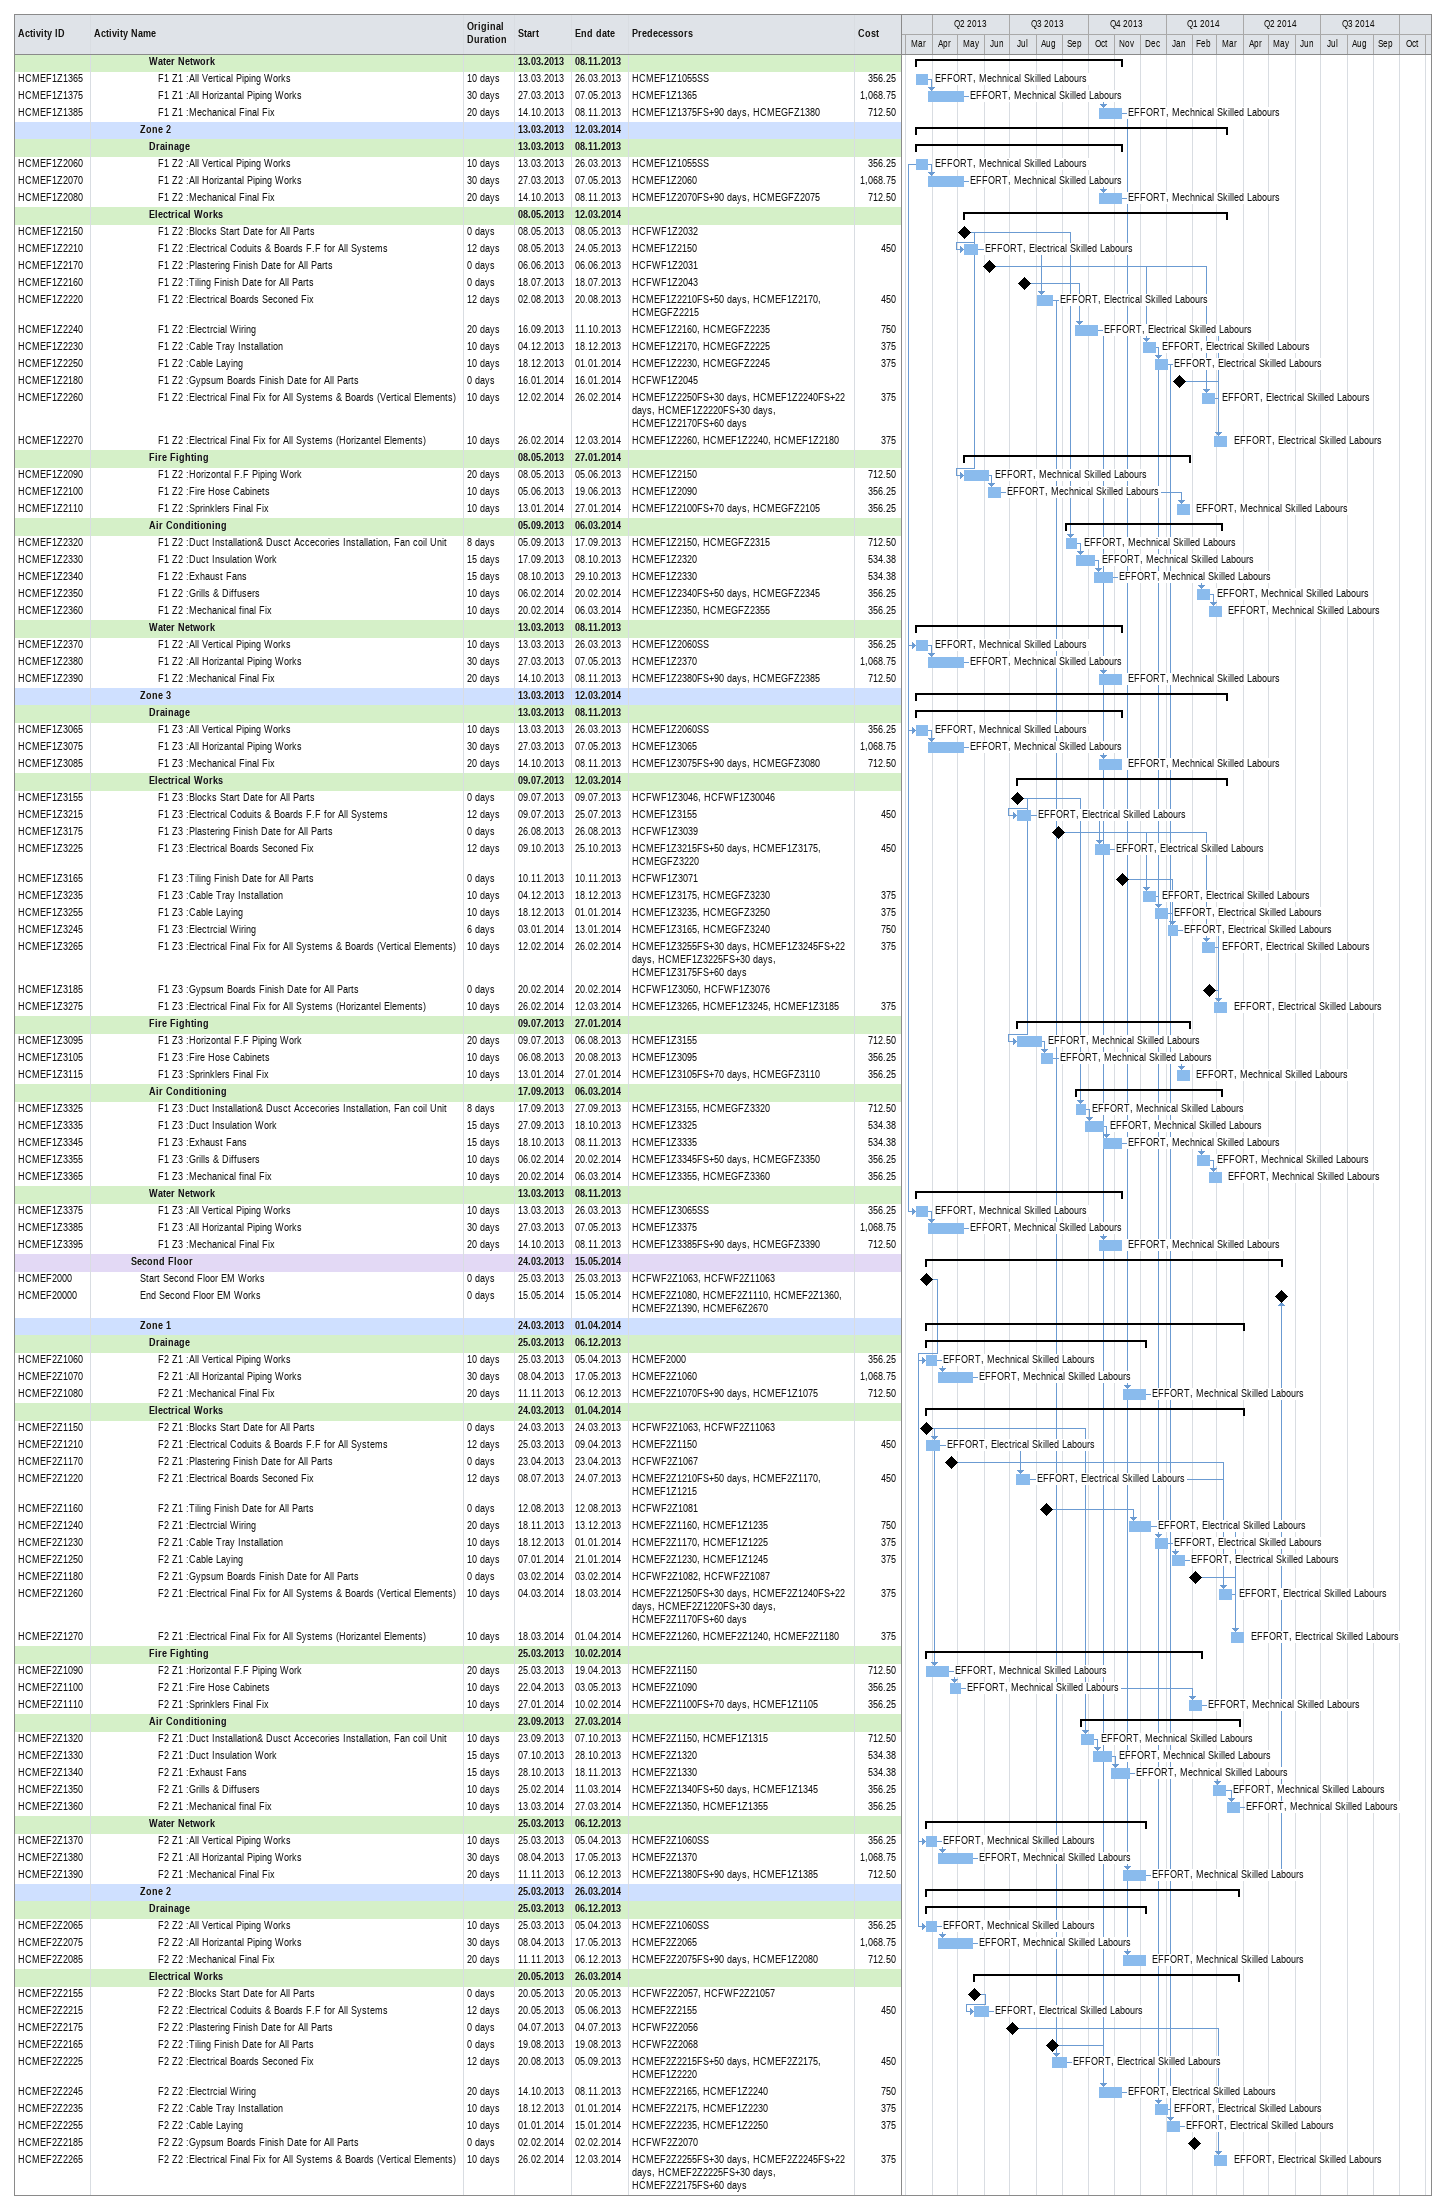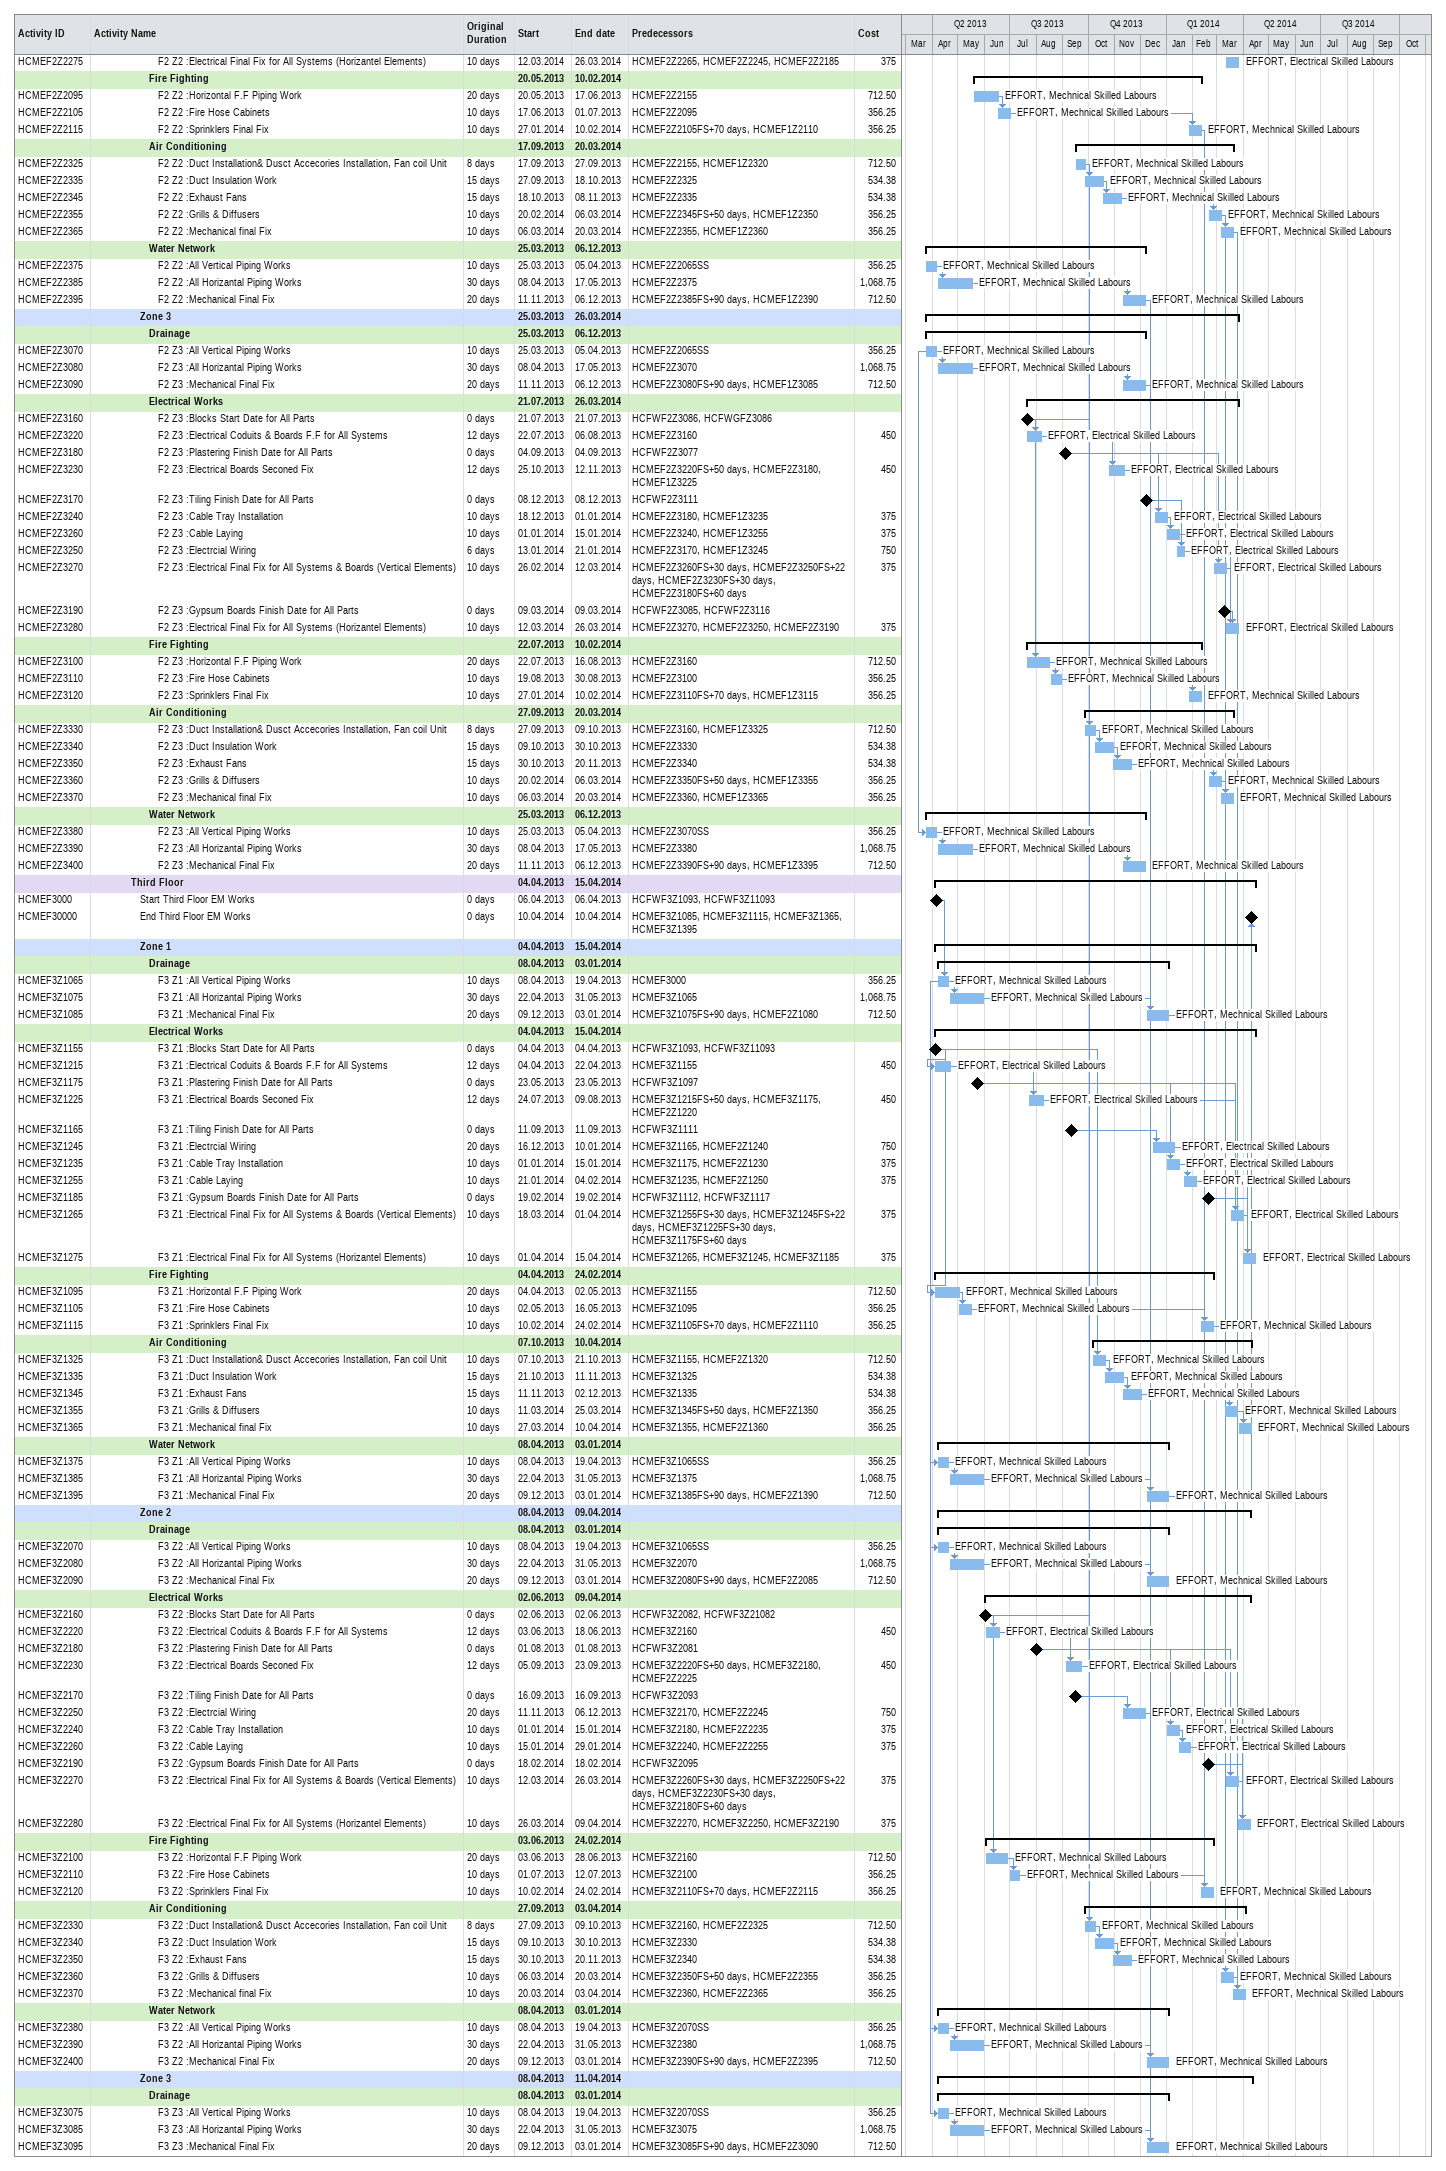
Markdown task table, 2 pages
| ID | Level | Task | Original duration | Start | Finish | Predecessors | Resources | Cost |
|---|---|---|---|---|---|---|---|---|
|  | 7 | **Water Network** |  | 2013-03-13 | 2013-11-08 |  |  |  |
| HCMEF1Z1365 | 8 | F1 Z1 :All Vertical Piping Works | 10d | 2013-03-13 | 2013-03-26 | HCMEF1Z1055SS | EFFORT, Mechnical Skilled Labours | 356.25 |
| HCMEF1Z1375 | 8 | F1 Z1 :All Horizantal Piping Works | 30d | 2013-03-27 | 2013-05-07 | HCMEF1Z1365 | EFFORT, Mechnical Skilled Labours | 1068.75 |
| HCMEF1Z1385 | 8 | F1 Z1 :Mechanical Final Fix | 20d | 2013-10-14 | 2013-11-08 | HCMEF1Z1375FS+90d, HCMEGFZ1380 | EFFORT, Mechnical Skilled Labours | 712.50 |
|  | 6 | **Zone 2** |  | 2013-03-13 | 2014-03-12 |  |  |  |
|  | 7 | **Drainage** |  | 2013-03-13 | 2013-11-08 |  |  |  |
| HCMEF1Z2060 | 8 | F1 Z2 :All Vertical Piping Works | 10d | 2013-03-13 | 2013-03-26 | HCMEF1Z1055SS | EFFORT, Mechnical Skilled Labours | 356.25 |
| HCMEF1Z2070 | 8 | F1 Z2 :All Horizantal Piping Works | 30d | 2013-03-27 | 2013-05-07 | HCMEF1Z2060 | EFFORT, Mechnical Skilled Labours | 1068.75 |
| HCMEF1Z2080 | 8 | F1 Z2 :Mechanical Final Fix | 20d | 2013-10-14 | 2013-11-08 | HCMEF1Z2070FS+90d, HCMEGFZ2075 | EFFORT, Mechnical Skilled Labours | 712.50 |
|  | 7 | **Electrical Works** |  | 2013-05-08 | 2014-03-12 |  |  |  |
| HCMEF1Z2150 | 8 | F1 Z2 :Blocks Start Date for All Parts | 0d | 2013-05-08 | 2013-05-08 | HCFWF1Z2032 |  |  |
| HCMEF1Z2210 | 8 | F1 Z2 :Electrical Coduits & Boards F.F for All Systems | 12d | 2013-05-08 | 2013-05-24 | HCMEF1Z2150 | EFFORT, Electrical Skilled Labours | 450 |
| HCMEF1Z2170 | 8 | F1 Z2 :Plastering Finish Date for All Parts | 0d | 2013-06-06 | 2013-06-06 | HCFWF1Z2031 |  |  |
| HCMEF1Z2160 | 8 | F1 Z2 :Tiling Finish Date for All Parts | 0d | 2013-07-18 | 2013-07-18 | HCFWF1Z2043 |  |  |
| HCMEF1Z2220 | 8 | F1 Z2 :Electrical Boards Seconed Fix | 12d | 2013-08-02 | 2013-08-20 | HCMEF1Z2210FS+50d, HCMEF1Z2170, HCMEGFZ2215 | EFFORT, Electrical Skilled Labours | 450 |
| HCMEF1Z2240 | 8 | F1 Z2 :Electrcial Wiring | 20d | 2013-09-16 | 2013-10-11 | HCMEF1Z2160, HCMEGFZ2235 | EFFORT, Electrical Skilled Labours | 750 |
| HCMEF1Z2230 | 8 | F1 Z2 :Cable Tray Installation | 10d | 2013-12-04 | 2013-12-18 | HCMEF1Z2170, HCMEGFZ2225 | EFFORT, Electrical Skilled Labours | 375 |
| HCMEF1Z2250 | 8 | F1 Z2 :Cable Laying | 10d | 2013-12-18 | 2014-01-01 | HCMEF1Z2230, HCMEGFZ2245 | EFFORT, Electrical Skilled Labours | 375 |
| HCMEF1Z2180 | 8 | F1 Z2 :Gypsum Boards Finish Date for All Parts | 0d | 2014-01-16 | 2014-01-16 | HCFWF1Z2045 |  |  |
| HCMEF1Z2260 | 8 | F1 Z2 :Electrical Final Fix for All Systems & Boards (Vertical Elements) | 10d | 2014-02-12 | 2014-02-26 | HCMEF1Z2250FS+30d, HCMEF1Z2240FS+22d, HCMEF1Z2220FS+30d, HCMEF1Z2170FS+60d | EFFORT, Electrical Skilled Labours | 375 |
| HCMEF1Z2270 | 8 | F1 Z2 :Electrical Final Fix for All Systems (Horizantel Elements) | 10d | 2014-02-26 | 2014-03-12 | HCMEF1Z2260, HCMEF1Z2240, HCMEF1Z2180 | EFFORT, Electrical Skilled Labours | 375 |
|  | 7 | **Fire Fighting** |  | 2013-05-08 | 2014-01-27 |  |  |  |
| HCMEF1Z2090 | 8 | F1 Z2 :Horizontal F.F Piping Work | 20d | 2013-05-08 | 2013-06-05 | HCMEF1Z2150 | EFFORT, Mechnical Skilled Labours | 712.50 |
| HCMEF1Z2100 | 8 | F1 Z2 :Fire Hose Cabinets | 10d | 2013-06-05 | 2013-06-19 | HCMEF1Z2090 | EFFORT, Mechnical Skilled Labours | 356.25 |
| HCMEF1Z2110 | 8 | F1 Z2 :Sprinklers Final Fix | 10d | 2014-01-13 | 2014-01-27 | HCMEF1Z2100FS+70d, HCMEGFZ2105 | EFFORT, Mechnical Skilled Labours | 356.25 |
|  | 7 | **Air Conditioning** |  | 2013-09-05 | 2014-03-06 |  |  |  |
| HCMEF1Z2320 | 8 | F1 Z2 :Duct Installation& Dusct Accecories Installation, Fan coil Unit | 8d | 2013-09-05 | 2013-09-17 | HCMEF1Z2150, HCMEGFZ2315 | EFFORT, Mechnical Skilled Labours | 712.50 |
| HCMEF1Z2330 | 8 | F1 Z2 :Duct Insulation Work | 15d | 2013-09-17 | 2013-10-08 | HCMEF1Z2320 | EFFORT, Mechnical Skilled Labours | 534.38 |
| HCMEF1Z2340 | 8 | F1 Z2 :Exhaust Fans | 15d | 2013-10-08 | 2013-10-29 | HCMEF1Z2330 | EFFORT, Mechnical Skilled Labours | 534.38 |
| HCMEF1Z2350 | 8 | F1 Z2 :Grills & Diffusers | 10d | 2014-02-06 | 2014-02-20 | HCMEF1Z2340FS+50d, HCMEGFZ2345 | EFFORT, Mechnical Skilled Labours | 356.25 |
| HCMEF1Z2360 | 8 | F1 Z2 :Mechanical final Fix | 10d | 2014-02-20 | 2014-03-06 | HCMEF1Z2350, HCMEGFZ2355 | EFFORT, Mechnical Skilled Labours | 356.25 |
|  | 7 | **Water Network** |  | 2013-03-13 | 2013-11-08 |  |  |  |
| HCMEF1Z2370 | 8 | F1 Z2 :All Vertical Piping Works | 10d | 2013-03-13 | 2013-03-26 | HCMEF1Z2060SS | EFFORT, Mechnical Skilled Labours | 356.25 |
| HCMEF1Z2380 | 8 | F1 Z2 :All Horizantal Piping Works | 30d | 2013-03-27 | 2013-05-07 | HCMEF1Z2370 | EFFORT, Mechnical Skilled Labours | 1068.75 |
| HCMEF1Z2390 | 8 | F1 Z2 :Mechanical Final Fix | 20d | 2013-10-14 | 2013-11-08 | HCMEF1Z2380FS+90d, HCMEGFZ2385 | EFFORT, Mechnical Skilled Labours | 712.50 |
|  | 6 | **Zone 3** |  | 2013-03-13 | 2014-03-12 |  |  |  |
|  | 7 | **Drainage** |  | 2013-03-13 | 2013-11-08 |  |  |  |
| HCMEF1Z3065 | 8 | F1 Z3 :All Vertical Piping Works | 10d | 2013-03-13 | 2013-03-26 | HCMEF1Z2060SS | EFFORT, Mechnical Skilled Labours | 356.25 |
| HCMEF1Z3075 | 8 | F1 Z3 :All Horizantal Piping Works | 30d | 2013-03-27 | 2013-05-07 | HCMEF1Z3065 | EFFORT, Mechnical Skilled Labours | 1068.75 |
| HCMEF1Z3085 | 8 | F1 Z3 :Mechanical Final Fix | 20d | 2013-10-14 | 2013-11-08 | HCMEF1Z3075FS+90d, HCMEGFZ3080 | EFFORT, Mechnical Skilled Labours | 712.50 |
|  | 7 | **Electrical Works** |  | 2013-07-09 | 2014-03-12 |  |  |  |
| HCMEF1Z3155 | 8 | F1 Z3 :Blocks Start Date for All Parts | 0d | 2013-07-09 | 2013-07-09 | HCFWF1Z3046, HCFWF1Z30046 |  |  |
| HCMEF1Z3215 | 8 | F1 Z3 :Electrical Coduits & Boards F.F for All Systems | 12d | 2013-07-09 | 2013-07-25 | HCMEF1Z3155 | EFFORT, Electrical Skilled Labours | 450 |
| HCMEF1Z3175 | 8 | F1 Z3 :Plastering Finish Date for All Parts | 0d | 2013-08-26 | 2013-08-26 | HCFWF1Z3039 |  |  |
| HCMEF1Z3225 | 8 | F1 Z3 :Electrical Boards Seconed Fix | 12d | 2013-10-09 | 2013-10-25 | HCMEF1Z3215FS+50d, HCMEF1Z3175, HCMEGFZ3220 | EFFORT, Electrical Skilled Labours | 450 |
| HCMEF1Z3165 | 8 | F1 Z3 :Tiling Finish Date for All Parts | 0d | 2013-11-10 | 2013-11-10 | HCFWF1Z3071 |  |  |
| HCMEF1Z3235 | 8 | F1 Z3 :Cable Tray Installation | 10d | 2013-12-04 | 2013-12-18 | HCMEF1Z3175, HCMEGFZ3230 | EFFORT, Electrical Skilled Labours | 375 |
| HCMEF1Z3255 | 8 | F1 Z3 :Cable Laying | 10d | 2013-12-18 | 2014-01-01 | HCMEF1Z3235, HCMEGFZ3250 | EFFORT, Electrical Skilled Labours | 375 |
| HCMEF1Z3245 | 8 | F1 Z3 :Electrcial Wiring | 6d | 2014-01-03 | 2014-01-13 | HCMEF1Z3165, HCMEGFZ3240 | EFFORT, Electrical Skilled Labours | 750 |
| HCMEF1Z3265 | 8 | F1 Z3 :Electrical Final Fix for All Systems & Boards (Vertical Elements) | 10d | 2014-02-12 | 2014-02-26 | HCMEF1Z3255FS+30d, HCMEF1Z3245FS+22d, HCMEF1Z3225FS+30d, HCMEF1Z3175FS+60d | EFFORT, Electrical Skilled Labours | 375 |
| HCMEF1Z3185 | 8 | F1 Z3 :Gypsum Boards Finish Date for All Parts | 0d | 2014-02-20 | 2014-02-20 | HCFWF1Z3050, HCFWF1Z3076 |  |  |
| HCMEF1Z3275 | 8 | F1 Z3 :Electrical Final Fix for All Systems (Horizantel Elements) | 10d | 2014-02-26 | 2014-03-12 | HCMEF1Z3265, HCMEF1Z3245, HCMEF1Z3185 | EFFORT, Electrical Skilled Labours | 375 |
|  | 7 | **Fire Fighting** |  | 2013-07-09 | 2014-01-27 |  |  |  |
| HCMEF1Z3095 | 8 | F1 Z3 :Horizontal F.F Piping Work | 20d | 2013-07-09 | 2013-08-06 | HCMEF1Z3155 | EFFORT, Mechnical Skilled Labours | 712.50 |
| HCMEF1Z3105 | 8 | F1 Z3 :Fire Hose Cabinets | 10d | 2013-08-06 | 2013-08-20 | HCMEF1Z3095 | EFFORT, Mechnical Skilled Labours | 356.25 |
| HCMEF1Z3115 | 8 | F1 Z3 :Sprinklers Final Fix | 10d | 2014-01-13 | 2014-01-27 | HCMEF1Z3105FS+70d, HCMEGFZ3110 | EFFORT, Mechnical Skilled Labours | 356.25 |
|  | 7 | **Air Conditioning** |  | 2013-09-17 | 2014-03-06 |  |  |  |
| HCMEF1Z3325 | 8 | F1 Z3 :Duct Installation& Dusct Accecories Installation, Fan coil Unit | 8d | 2013-09-17 | 2013-09-27 | HCMEF1Z3155, HCMEGFZ3320 | EFFORT, Mechnical Skilled Labours | 712.50 |
| HCMEF1Z3335 | 8 | F1 Z3 :Duct Insulation Work | 15d | 2013-09-27 | 2013-10-18 | HCMEF1Z3325 | EFFORT, Mechnical Skilled Labours | 534.38 |
| HCMEF1Z3345 | 8 | F1 Z3 :Exhaust Fans | 15d | 2013-10-18 | 2013-11-08 | HCMEF1Z3335 | EFFORT, Mechnical Skilled Labours | 534.38 |
| HCMEF1Z3355 | 8 | F1 Z3 :Grills & Diffusers | 10d | 2014-02-06 | 2014-02-20 | HCMEF1Z3345FS+50d, HCMEGFZ3350 | EFFORT, Mechnical Skilled Labours | 356.25 |
| HCMEF1Z3365 | 8 | F1 Z3 :Mechanical final Fix | 10d | 2014-02-20 | 2014-03-06 | HCMEF1Z3355, HCMEGFZ3360 | EFFORT, Mechnical Skilled Labours | 356.25 |
|  | 7 | **Water Network** |  | 2013-03-13 | 2013-11-08 |  |  |  |
| HCMEF1Z3375 | 8 | F1 Z3 :All Vertical Piping Works | 10d | 2013-03-13 | 2013-03-26 | HCMEF1Z3065SS | EFFORT, Mechnical Skilled Labours | 356.25 |
| HCMEF1Z3385 | 8 | F1 Z3 :All Horizantal Piping Works | 30d | 2013-03-27 | 2013-05-07 | HCMEF1Z3375 | EFFORT, Mechnical Skilled Labours | 1068.75 |
| HCMEF1Z3395 | 8 | F1 Z3 :Mechanical Final Fix | 20d | 2013-10-14 | 2013-11-08 | HCMEF1Z3385FS+90d, HCMEGFZ3390 | EFFORT, Mechnical Skilled Labours | 712.50 |
|  | 5 | **Second Floor** |  | 2013-03-24 | 2014-05-15 |  |  |  |
| HCMEF2000 | 6 | Start Second Floor EM Works | 0d | 2013-03-25 | 2013-03-25 | HCFWF2Z1063, HCFWF2Z11063 |  |  |
| HCMEF20000 | 6 | End Second Floor EM Works | 0d | 2014-05-15 | 2014-05-15 | HCMEF2Z1080, HCMEF2Z1110, HCMEF2Z1360, HCMEF2Z1390, HCMEF6Z2670 |  |  |
|  | 6 | **Zone 1** |  | 2013-03-24 | 2014-04-01 |  |  |  |
|  | 7 | **Drainage** |  | 2013-03-25 | 2013-12-06 |  |  |  |
| HCMEF2Z1060 | 8 | F2 Z1 :All Vertical Piping Works | 10d | 2013-03-25 | 2013-04-05 | HCMEF2000 | EFFORT, Mechnical Skilled Labours | 356.25 |
| HCMEF2Z1070 | 8 | F2 Z1 :All Horizantal Piping Works | 30d | 2013-04-08 | 2013-05-17 | HCMEF2Z1060 | EFFORT, Mechnical Skilled Labours | 1068.75 |
| HCMEF2Z1080 | 8 | F2 Z1 :Mechanical Final Fix | 20d | 2013-11-11 | 2013-12-06 | HCMEF2Z1070FS+90d, HCMEF1Z1075 | EFFORT, Mechnical Skilled Labours | 712.50 |
|  | 7 | **Electrical Works** |  | 2013-03-24 | 2014-04-01 |  |  |  |
| HCMEF2Z1150 | 8 | F2 Z1 :Blocks Start Date for All Parts | 0d | 2013-03-24 | 2013-03-24 | HCFWF2Z1063, HCFWF2Z11063 |  |  |
| HCMEF2Z1210 | 8 | F2 Z1 :Electrical Coduits & Boards F.F for All Systems | 12d | 2013-03-25 | 2013-04-09 | HCMEF2Z1150 | EFFORT, Electrical Skilled Labours | 450 |
| HCMEF2Z1170 | 8 | F2 Z1 :Plastering Finish Date for All Parts | 0d | 2013-04-23 | 2013-04-23 | HCFWF2Z1067 |  |  |
| HCMEF2Z1220 | 8 | F2 Z1 :Electrical Boards Seconed Fix | 12d | 2013-07-08 | 2013-07-24 | HCMEF2Z1210FS+50d, HCMEF2Z1170, HCMEF1Z1215 | EFFORT, Electrical Skilled Labours | 450 |
| HCMEF2Z1160 | 8 | F2 Z1 :Tiling Finish Date for All Parts | 0d | 2013-08-12 | 2013-08-12 | HCFWF2Z1081 |  |  |
| HCMEF2Z1240 | 8 | F2 Z1 :Electrcial Wiring | 20d | 2013-11-18 | 2013-12-13 | HCMEF2Z1160, HCMEF1Z1235 | EFFORT, Electrical Skilled Labours | 750 |
| HCMEF2Z1230 | 8 | F2 Z1 :Cable Tray Installation | 10d | 2013-12-18 | 2014-01-01 | HCMEF2Z1170, HCMEF1Z1225 | EFFORT, Electrical Skilled Labours | 375 |
| HCMEF2Z1250 | 8 | F2 Z1 :Cable Laying | 10d | 2014-01-07 | 2014-01-21 | HCMEF2Z1230, HCMEF1Z1245 | EFFORT, Electrical Skilled Labours | 375 |
| HCMEF2Z1180 | 8 | F2 Z1 :Gypsum Boards Finish Date for All Parts | 0d | 2014-02-03 | 2014-02-03 | HCFWF2Z1082, HCFWF2Z1087 |  |  |
| HCMEF2Z1260 | 8 | F2 Z1 :Electrical Final Fix for All Systems & Boards (Vertical Elements) | 10d | 2014-03-04 | 2014-03-18 | HCMEF2Z1250FS+30d, HCMEF2Z1240FS+22d, HCMEF2Z1220FS+30d, HCMEF2Z1170FS+60d | EFFORT, Electrical Skilled Labours | 375 |
| HCMEF2Z1270 | 8 | F2 Z1 :Electrical Final Fix for All Systems (Horizantel Elements) | 10d | 2014-03-18 | 2014-04-01 | HCMEF2Z1260, HCMEF2Z1240, HCMEF2Z1180 | EFFORT, Electrical Skilled Labours | 375 |
|  | 7 | **Fire Fighting** |  | 2013-03-25 | 2014-02-10 |  |  |  |
| HCMEF2Z1090 | 8 | F2 Z1 :Horizontal F.F Piping Work | 20d | 2013-03-25 | 2013-04-19 | HCMEF2Z1150 | EFFORT, Mechnical Skilled Labours | 712.50 |
| HCMEF2Z1100 | 8 | F2 Z1 :Fire Hose Cabinets | 10d | 2013-04-22 | 2013-05-03 | HCMEF2Z1090 | EFFORT, Mechnical Skilled Labours | 356.25 |
| HCMEF2Z1110 | 8 | F2 Z1 :Sprinklers Final Fix | 10d | 2014-01-27 | 2014-02-10 | HCMEF2Z1100FS+70d, HCMEF1Z1105 | EFFORT, Mechnical Skilled Labours | 356.25 |
|  | 7 | **Air Conditioning** |  | 2013-09-23 | 2014-03-27 |  |  |  |
| HCMEF2Z1320 | 8 | F2 Z1 :Duct Installation& Dusct Accecories Installation, Fan coil Unit | 10d | 2013-09-23 | 2013-10-07 | HCMEF2Z1150, HCMEF1Z1315 | EFFORT, Mechnical Skilled Labours | 712.50 |
| HCMEF2Z1330 | 8 | F2 Z1 :Duct Insulation Work | 15d | 2013-10-07 | 2013-10-28 | HCMEF2Z1320 | EFFORT, Mechnical Skilled Labours | 534.38 |
| HCMEF2Z1340 | 8 | F2 Z1 :Exhaust Fans | 15d | 2013-10-28 | 2013-11-18 | HCMEF2Z1330 | EFFORT, Mechnical Skilled Labours | 534.38 |
| HCMEF2Z1350 | 8 | F2 Z1 :Grills & Diffusers | 10d | 2014-02-25 | 2014-03-11 | HCMEF2Z1340FS+50d, HCMEF1Z1345 | EFFORT, Mechnical Skilled Labours | 356.25 |
| HCMEF2Z1360 | 8 | F2 Z1 :Mechanical final Fix | 10d | 2014-03-13 | 2014-03-27 | HCMEF2Z1350, HCMEF1Z1355 | EFFORT, Mechnical Skilled Labours | 356.25 |
|  | 7 | **Water Network** |  | 2013-03-25 | 2013-12-06 |  |  |  |
| HCMEF2Z1370 | 8 | F2 Z1 :All Vertical Piping Works | 10d | 2013-03-25 | 2013-04-05 | HCMEF2Z1060SS | EFFORT, Mechnical Skilled Labours | 356.25 |
| HCMEF2Z1380 | 8 | F2 Z1 :All Horizantal Piping Works | 30d | 2013-04-08 | 2013-05-17 | HCMEF2Z1370 | EFFORT, Mechnical Skilled Labours | 1068.75 |
| HCMEF2Z1390 | 8 | F2 Z1 :Mechanical Final Fix | 20d | 2013-11-11 | 2013-12-06 | HCMEF2Z1380FS+90d, HCMEF1Z1385 | EFFORT, Mechnical Skilled Labours | 712.50 |
|  | 6 | **Zone 2** |  | 2013-03-25 | 2014-03-26 |  |  |  |
|  | 7 | **Drainage** |  | 2013-03-25 | 2013-12-06 |  |  |  |
| HCMEF2Z2065 | 8 | F2 Z2 :All Vertical Piping Works | 10d | 2013-03-25 | 2013-04-05 | HCMEF2Z1060SS | EFFORT, Mechnical Skilled Labours | 356.25 |
| HCMEF2Z2075 | 8 | F2 Z2 :All Horizantal Piping Works | 30d | 2013-04-08 | 2013-05-17 | HCMEF2Z2065 | EFFORT, Mechnical Skilled Labours | 1068.75 |
| HCMEF2Z2085 | 8 | F2 Z2 :Mechanical Final Fix | 20d | 2013-11-11 | 2013-12-06 | HCMEF2Z2075FS+90d, HCMEF1Z2080 | EFFORT, Mechnical Skilled Labours | 712.50 |
|  | 7 | **Electrical Works** |  | 2013-05-20 | 2014-03-26 |  |  |  |
| HCMEF2Z2155 | 8 | F2 Z2 :Blocks Start Date for All Parts | 0d | 2013-05-20 | 2013-05-20 | HCFWF2Z2057, HCFWF2Z21057 |  |  |
| HCMEF2Z2215 | 8 | F2 Z2 :Electrical Coduits & Boards F.F for All Systems | 12d | 2013-05-20 | 2013-06-05 | HCMEF2Z2155 | EFFORT, Electrical Skilled Labours | 450 |
| HCMEF2Z2175 | 8 | F2 Z2 :Plastering Finish Date for All Parts | 0d | 2013-07-04 | 2013-07-04 | HCFWF2Z2056 |  |  |
| HCMEF2Z2165 | 8 | F2 Z2 :Tiling Finish Date for All Parts | 0d | 2013-08-19 | 2013-08-19 | HCFWF2Z2068 |  |  |
| HCMEF2Z2225 | 8 | F2 Z2 :Electrical Boards Seconed Fix | 12d | 2013-08-20 | 2013-09-05 | HCMEF2Z2215FS+50d, HCMEF2Z2175, HCMEF1Z2220 | EFFORT, Electrical Skilled Labours | 450 |
| HCMEF2Z2245 | 8 | F2 Z2 :Electrcial Wiring | 20d | 2013-10-14 | 2013-11-08 | HCMEF2Z2165, HCMEF1Z2240 | EFFORT, Electrical Skilled Labours | 750 |
| HCMEF2Z2235 | 8 | F2 Z2 :Cable Tray Installation | 10d | 2013-12-18 | 2014-01-01 | HCMEF2Z2175, HCMEF1Z2230 | EFFORT, Electrical Skilled Labours | 375 |
| HCMEF2Z2255 | 8 | F2 Z2 :Cable Laying | 10d | 2014-01-01 | 2014-01-15 | HCMEF2Z2235, HCMEF1Z2250 | EFFORT, Electrical Skilled Labours | 375 |
| HCMEF2Z2185 | 8 | F2 Z2 :Gypsum Boards Finish Date for All Parts | 0d | 2014-02-02 | 2014-02-02 | HCFWF2Z2070 |  |  |
| HCMEF2Z2265 | 8 | F2 Z2 :Electrical Final Fix for All Systems & Boards (Vertical Elements) | 10d | 2014-02-26 | 2014-03-12 | HCMEF2Z2255FS+30d, HCMEF2Z2245FS+22d, HCMEF2Z2225FS+30d, HCMEF2Z2175FS+60d | EFFORT, Electrical Skilled Labours | 375 |
| HCMEF2Z2275 | 8 | F2 Z2 :Electrical Final Fix for All Systems (Horizantel Elements) | 10d | 2014-03-12 | 2014-03-26 | HCMEF2Z2265, HCMEF2Z2245, HCMEF2Z2185 | EFFORT, Electrical Skilled Labours | 375 |
|  | 7 | **Fire Fighting** |  | 2013-05-20 | 2014-02-10 |  |  |  |
| HCMEF2Z2095 | 8 | F2 Z2 :Horizontal F.F Piping Work | 20d | 2013-05-20 | 2013-06-17 | HCMEF2Z2155 | EFFORT, Mechnical Skilled Labours | 712.50 |
| HCMEF2Z2105 | 8 | F2 Z2 :Fire Hose Cabinets | 10d | 2013-06-17 | 2013-07-01 | HCMEF2Z2095 | EFFORT, Mechnical Skilled Labours | 356.25 |
| HCMEF2Z2115 | 8 | F2 Z2 :Sprinklers Final Fix | 10d | 2014-01-27 | 2014-02-10 | HCMEF2Z2105FS+70d, HCMEF1Z2110 | EFFORT, Mechnical Skilled Labours | 356.25 |
|  | 7 | **Air Conditioning** |  | 2013-09-17 | 2014-03-20 |  |  |  |
| HCMEF2Z2325 | 8 | F2 Z2 :Duct Installation& Dusct Accecories Installation, Fan coil Unit | 8d | 2013-09-17 | 2013-09-27 | HCMEF2Z2155, HCMEF1Z2320 | EFFORT, Mechnical Skilled Labours | 712.50 |
| HCMEF2Z2335 | 8 | F2 Z2 :Duct Insulation Work | 15d | 2013-09-27 | 2013-10-18 | HCMEF2Z2325 | EFFORT, Mechnical Skilled Labours | 534.38 |
| HCMEF2Z2345 | 8 | F2 Z2 :Exhaust Fans | 15d | 2013-10-18 | 2013-11-08 | HCMEF2Z2335 | EFFORT, Mechnical Skilled Labours | 534.38 |
| HCMEF2Z2355 | 8 | F2 Z2 :Grills & Diffusers | 10d | 2014-02-20 | 2014-03-06 | HCMEF2Z2345FS+50d, HCMEF1Z2350 | EFFORT, Mechnical Skilled Labours | 356.25 |
| HCMEF2Z2365 | 8 | F2 Z2 :Mechanical final Fix | 10d | 2014-03-06 | 2014-03-20 | HCMEF2Z2355, HCMEF1Z2360 | EFFORT, Mechnical Skilled Labours | 356.25 |
|  | 7 | **Water Network** |  | 2013-03-25 | 2013-12-06 |  |  |  |
| HCMEF2Z2375 | 8 | F2 Z2 :All Vertical Piping Works | 10d | 2013-03-25 | 2013-04-05 | HCMEF2Z2065SS | EFFORT, Mechnical Skilled Labours | 356.25 |
| HCMEF2Z2385 | 8 | F2 Z2 :All Horizantal Piping Works | 30d | 2013-04-08 | 2013-05-17 | HCMEF2Z2375 | EFFORT, Mechnical Skilled Labours | 1068.75 |
| HCMEF2Z2395 | 8 | F2 Z2 :Mechanical Final Fix | 20d | 2013-11-11 | 2013-12-06 | HCMEF2Z2385FS+90d, HCMEF1Z2390 | EFFORT, Mechnical Skilled Labours | 712.50 |
|  | 6 | **Zone 3** |  | 2013-03-25 | 2014-03-26 |  |  |  |
|  | 7 | **Drainage** |  | 2013-03-25 | 2013-12-06 |  |  |  |
| HCMEF2Z3070 | 8 | F2 Z3 :All Vertical Piping Works | 10d | 2013-03-25 | 2013-04-05 | HCMEF2Z2065SS | EFFORT, Mechnical Skilled Labours | 356.25 |
| HCMEF2Z3080 | 8 | F2 Z3 :All Horizantal Piping Works | 30d | 2013-04-08 | 2013-05-17 | HCMEF2Z3070 | EFFORT, Mechnical Skilled Labours | 1068.75 |
| HCMEF2Z3090 | 8 | F2 Z3 :Mechanical Final Fix | 20d | 2013-11-11 | 2013-12-06 | HCMEF2Z3080FS+90d, HCMEF1Z3085 | EFFORT, Mechnical Skilled Labours | 712.50 |
|  | 7 | **Electrical Works** |  | 2013-07-21 | 2014-03-26 |  |  |  |
| HCMEF2Z3160 | 8 | F2 Z3 :Blocks Start Date for All Parts | 0d | 2013-07-21 | 2013-07-21 | HCFWF2Z3086, HCFWGFZ3086 |  |  |
| HCMEF2Z3220 | 8 | F2 Z3 :Electrical Coduits & Boards F.F for All Systems | 12d | 2013-07-22 | 2013-08-06 | HCMEF2Z3160 | EFFORT, Electrical Skilled Labours | 450 |
| HCMEF2Z3180 | 8 | F2 Z3 :Plastering Finish Date for All Parts | 0d | 2013-09-04 | 2013-09-04 | HCFWF2Z3077 |  |  |
| HCMEF2Z3230 | 8 | F2 Z3 :Electrical Boards Seconed Fix | 12d | 2013-10-25 | 2013-11-12 | HCMEF2Z3220FS+50d, HCMEF2Z3180, HCMEF1Z3225 | EFFORT, Electrical Skilled Labours | 450 |
| HCMEF2Z3170 | 8 | F2 Z3 :Tiling Finish Date for All Parts | 0d | 2013-12-08 | 2013-12-08 | HCFWF2Z3111 |  |  |
| HCMEF2Z3240 | 8 | F2 Z3 :Cable Tray Installation | 10d | 2013-12-18 | 2014-01-01 | HCMEF2Z3180, HCMEF1Z3235 | EFFORT, Electrical Skilled Labours | 375 |
| HCMEF2Z3260 | 8 | F2 Z3 :Cable Laying | 10d | 2014-01-01 | 2014-01-15 | HCMEF2Z3240, HCMEF1Z3255 | EFFORT, Electrical Skilled Labours | 375 |
| HCMEF2Z3250 | 8 | F2 Z3 :Electrcial Wiring | 6d | 2014-01-13 | 2014-01-21 | HCMEF2Z3170, HCMEF1Z3245 | EFFORT, Electrical Skilled Labours | 750 |
| HCMEF2Z3270 | 8 | F2 Z3 :Electrical Final Fix for All Systems & Boards (Vertical Elements) | 10d | 2014-02-26 | 2014-03-12 | HCMEF2Z3260FS+30d, HCMEF2Z3250FS+22d, HCMEF2Z3230FS+30d, HCMEF2Z3180FS+60d | EFFORT, Electrical Skilled Labours | 375 |
| HCMEF2Z3190 | 8 | F2 Z3 :Gypsum Boards Finish Date for All Parts | 0d | 2014-03-09 | 2014-03-09 | HCFWF2Z3085, HCFWF2Z3116 |  |  |
| HCMEF2Z3280 | 8 | F2 Z3 :Electrical Final Fix for All Systems (Horizantel Elements) | 10d | 2014-03-12 | 2014-03-26 | HCMEF2Z3270, HCMEF2Z3250, HCMEF2Z3190 | EFFORT, Electrical Skilled Labours | 375 |
|  | 7 | **Fire Fighting** |  | 2013-07-22 | 2014-02-10 |  |  |  |
| HCMEF2Z3100 | 8 | F2 Z3 :Horizontal F.F Piping Work | 20d | 2013-07-22 | 2013-08-16 | HCMEF2Z3160 | EFFORT, Mechnical Skilled Labours | 712.50 |
| HCMEF2Z3110 | 8 | F2 Z3 :Fire Hose Cabinets | 10d | 2013-08-19 | 2013-08-30 | HCMEF2Z3100 | EFFORT, Mechnical Skilled Labours | 356.25 |
| HCMEF2Z3120 | 8 | F2 Z3 :Sprinklers Final Fix | 10d | 2014-01-27 | 2014-02-10 | HCMEF2Z3110FS+70d, HCMEF1Z3115 | EFFORT, Mechnical Skilled Labours | 356.25 |
|  | 7 | **Air Conditioning** |  | 2013-09-27 | 2014-03-20 |  |  |  |
| HCMEF2Z3330 | 8 | F2 Z3 :Duct Installation& Dusct Accecories Installation, Fan coil Unit | 8d | 2013-09-27 | 2013-10-09 | HCMEF2Z3160, HCMEF1Z3325 | EFFORT, Mechnical Skilled Labours | 712.50 |
| HCMEF2Z3340 | 8 | F2 Z3 :Duct Insulation Work | 15d | 2013-10-09 | 2013-10-30 | HCMEF2Z3330 | EFFORT, Mechnical Skilled Labours | 534.38 |
| HCMEF2Z3350 | 8 | F2 Z3 :Exhaust Fans | 15d | 2013-10-30 | 2013-11-20 | HCMEF2Z3340 | EFFORT, Mechnical Skilled Labours | 534.38 |
| HCMEF2Z3360 | 8 | F2 Z3 :Grills & Diffusers | 10d | 2014-02-20 | 2014-03-06 | HCMEF2Z3350FS+50d, HCMEF1Z3355 | EFFORT, Mechnical Skilled Labours | 356.25 |
| HCMEF2Z3370 | 8 | F2 Z3 :Mechanical final Fix | 10d | 2014-03-06 | 2014-03-20 | HCMEF2Z3360, HCMEF1Z3365 | EFFORT, Mechnical Skilled Labours | 356.25 |
|  | 7 | **Water Network** |  | 2013-03-25 | 2013-12-06 |  |  |  |
| HCMEF2Z3380 | 8 | F2 Z3 :All Vertical Piping Works | 10d | 2013-03-25 | 2013-04-05 | HCMEF2Z3070SS | EFFORT, Mechnical Skilled Labours | 356.25 |
| HCMEF2Z3390 | 8 | F2 Z3 :All Horizantal Piping Works | 30d | 2013-04-08 | 2013-05-17 | HCMEF2Z3380 | EFFORT, Mechnical Skilled Labours | 1068.75 |
| HCMEF2Z3400 | 8 | F2 Z3 :Mechanical Final Fix | 20d | 2013-11-11 | 2013-12-06 | HCMEF2Z3390FS+90d, HCMEF1Z3395 | EFFORT, Mechnical Skilled Labours | 712.50 |
|  | 5 | **Third Floor** |  | 2013-04-04 | 2014-04-15 |  |  |  |
| HCMEF3000 | 6 | Start Third Floor EM Works | 0d | 2013-04-06 | 2013-04-06 | HCFWF3Z1093, HCFWF3Z11093 |  |  |
| HCMEF30000 | 6 | End Third Floor EM Works | 0d | 2014-04-10 | 2014-04-10 | HCMEF3Z1085, HCMEF3Z1115, HCMEF3Z1365, HCMEF3Z1395 |  |  |
|  | 6 | **Zone 1** |  | 2013-04-04 | 2014-04-15 |  |  |  |
|  | 7 | **Drainage** |  | 2013-04-08 | 2014-01-03 |  |  |  |
| HCMEF3Z1065 | 8 | F3 Z1 :All Vertical Piping Works | 10d | 2013-04-08 | 2013-04-19 | HCMEF3000 | EFFORT, Mechnical Skilled Labours | 356.25 |
| HCMEF3Z1075 | 8 | F3 Z1 :All Horizantal Piping Works | 30d | 2013-04-22 | 2013-05-31 | HCMEF3Z1065 | EFFORT, Mechnical Skilled Labours | 1068.75 |
| HCMEF3Z1085 | 8 | F3 Z1 :Mechanical Final Fix | 20d | 2013-12-09 | 2014-01-03 | HCMEF3Z1075FS+90d, HCMEF2Z1080 | EFFORT, Mechnical Skilled Labours | 712.50 |
|  | 7 | **Electrical Works** |  | 2013-04-04 | 2014-04-15 |  |  |  |
| HCMEF3Z1155 | 8 | F3 Z1 :Blocks Start Date for All Parts | 0d | 2013-04-04 | 2013-04-04 | HCFWF3Z1093, HCFWF3Z11093 |  |  |
| HCMEF3Z1215 | 8 | F3 Z1 :Electrical Coduits & Boards F.F for All Systems | 12d | 2013-04-04 | 2013-04-22 | HCMEF3Z1155 | EFFORT, Electrical Skilled Labours | 450 |
| HCMEF3Z1175 | 8 | F3 Z1 :Plastering Finish Date for All Parts | 0d | 2013-05-23 | 2013-05-23 | HCFWF3Z1097 |  |  |
| HCMEF3Z1225 | 8 | F3 Z1 :Electrical Boards Seconed Fix | 12d | 2013-07-24 | 2013-08-09 | HCMEF3Z1215FS+50d, HCMEF3Z1175, HCMEF2Z1220 | EFFORT, Electrical Skilled Labours | 450 |
| HCMEF3Z1165 | 8 | F3 Z1 :Tiling Finish Date for All Parts | 0d | 2013-09-11 | 2013-09-11 | HCFWF3Z1111 |  |  |
| HCMEF3Z1245 | 8 | F3 Z1 :Electrcial Wiring | 20d | 2013-12-16 | 2014-01-10 | HCMEF3Z1165, HCMEF2Z1240 | EFFORT, Electrical Skilled Labours | 750 |
| HCMEF3Z1235 | 8 | F3 Z1 :Cable Tray Installation | 10d | 2014-01-01 | 2014-01-15 | HCMEF3Z1175, HCMEF2Z1230 | EFFORT, Electrical Skilled Labours | 375 |
| HCMEF3Z1255 | 8 | F3 Z1 :Cable Laying | 10d | 2014-01-21 | 2014-02-04 | HCMEF3Z1235, HCMEF2Z1250 | EFFORT, Electrical Skilled Labours | 375 |
| HCMEF3Z1185 | 8 | F3 Z1 :Gypsum Boards Finish Date for All Parts | 0d | 2014-02-19 | 2014-02-19 | HCFWF3Z1112, HCFWF3Z1117 |  |  |
| HCMEF3Z1265 | 8 | F3 Z1 :Electrical Final Fix for All Systems & Boards (Vertical Elements) | 10d | 2014-03-18 | 2014-04-01 | HCMEF3Z1255FS+30d, HCMEF3Z1245FS+22d, HCMEF3Z1225FS+30d, HCMEF3Z1175FS+60d | EFFORT, Electrical Skilled Labours | 375 |
| HCMEF3Z1275 | 8 | F3 Z1 :Electrical Final Fix for All Systems (Horizantel Elements) | 10d | 2014-04-01 | 2014-04-15 | HCMEF3Z1265, HCMEF3Z1245, HCMEF3Z1185 | EFFORT, Electrical Skilled Labours | 375 |
|  | 7 | **Fire Fighting** |  | 2013-04-04 | 2014-02-24 |  |  |  |
| HCMEF3Z1095 | 8 | F3 Z1 :Horizontal F.F Piping Work | 20d | 2013-04-04 | 2013-05-02 | HCMEF3Z1155 | EFFORT, Mechnical Skilled Labours | 712.50 |
| HCMEF3Z1105 | 8 | F3 Z1 :Fire Hose Cabinets | 10d | 2013-05-02 | 2013-05-16 | HCMEF3Z1095 | EFFORT, Mechnical Skilled Labours | 356.25 |
| HCMEF3Z1115 | 8 | F3 Z1 :Sprinklers Final Fix | 10d | 2014-02-10 | 2014-02-24 | HCMEF3Z1105FS+70d, HCMEF2Z1110 | EFFORT, Mechnical Skilled Labours | 356.25 |
|  | 7 | **Air Conditioning** |  | 2013-10-07 | 2014-04-10 |  |  |  |
| HCMEF3Z1325 | 8 | F3 Z1 :Duct Installation& Dusct Accecories Installation, Fan coil Unit | 10d | 2013-10-07 | 2013-10-21 | HCMEF3Z1155, HCMEF2Z1320 | EFFORT, Mechnical Skilled Labours | 712.50 |
| HCMEF3Z1335 | 8 | F3 Z1 :Duct Insulation Work | 15d | 2013-10-21 | 2013-11-11 | HCMEF3Z1325 | EFFORT, Mechnical Skilled Labours | 534.38 |
| HCMEF3Z1345 | 8 | F3 Z1 :Exhaust Fans | 15d | 2013-11-11 | 2013-12-02 | HCMEF3Z1335 | EFFORT, Mechnical Skilled Labours | 534.38 |
| HCMEF3Z1355 | 8 | F3 Z1 :Grills & Diffusers | 10d | 2014-03-11 | 2014-03-25 | HCMEF3Z1345FS+50d, HCMEF2Z1350 | EFFORT, Mechnical Skilled Labours | 356.25 |
| HCMEF3Z1365 | 8 | F3 Z1 :Mechanical final Fix | 10d | 2014-03-27 | 2014-04-10 | HCMEF3Z1355, HCMEF2Z1360 | EFFORT, Mechnical Skilled Labours | 356.25 |
|  | 7 | **Water Network** |  | 2013-04-08 | 2014-01-03 |  |  |  |
| HCMEF3Z1375 | 8 | F3 Z1 :All Vertical Piping Works | 10d | 2013-04-08 | 2013-04-19 | HCMEF3Z1065SS | EFFORT, Mechnical Skilled Labours | 356.25 |
| HCMEF3Z1385 | 8 | F3 Z1 :All Horizantal Piping Works | 30d | 2013-04-22 | 2013-05-31 | HCMEF3Z1375 | EFFORT, Mechnical Skilled Labours | 1068.75 |
| HCMEF3Z1395 | 8 | F3 Z1 :Mechanical Final Fix | 20d | 2013-12-09 | 2014-01-03 | HCMEF3Z1385FS+90d, HCMEF2Z1390 | EFFORT, Mechnical Skilled Labours | 712.50 |
|  | 6 | **Zone 2** |  | 2013-04-08 | 2014-04-09 |  |  |  |
|  | 7 | **Drainage** |  | 2013-04-08 | 2014-01-03 |  |  |  |
| HCMEF3Z2070 | 8 | F3 Z2 :All Vertical Piping Works | 10d | 2013-04-08 | 2013-04-19 | HCMEF3Z1065SS | EFFORT, Mechnical Skilled Labours | 356.25 |
| HCMEF3Z2080 | 8 | F3 Z2 :All Horizantal Piping Works | 30d | 2013-04-22 | 2013-05-31 | HCMEF3Z2070 | EFFORT, Mechnical Skilled Labours | 1068.75 |
| HCMEF3Z2090 | 8 | F3 Z2 :Mechanical Final Fix | 20d | 2013-12-09 | 2014-01-03 | HCMEF3Z2080FS+90d, HCMEF2Z2085 | EFFORT, Mechnical Skilled Labours | 712.50 |
|  | 7 | **Electrical Works** |  | 2013-06-02 | 2014-04-09 |  |  |  |
| HCMEF3Z2160 | 8 | F3 Z2 :Blocks Start Date for All Parts | 0d | 2013-06-02 | 2013-06-02 | HCFWF3Z2082, HCFWF3Z21082 |  |  |
| HCMEF3Z2220 | 8 | F3 Z2 :Electrical Coduits & Boards F.F for All Systems | 12d | 2013-06-03 | 2013-06-18 | HCMEF3Z2160 | EFFORT, Electrical Skilled Labours | 450 |
| HCMEF3Z2180 | 8 | F3 Z2 :Plastering Finish Date for All Parts | 0d | 2013-08-01 | 2013-08-01 | HCFWF3Z2081 |  |  |
| HCMEF3Z2230 | 8 | F3 Z2 :Electrical Boards Seconed Fix | 12d | 2013-09-05 | 2013-09-23 | HCMEF3Z2220FS+50d, HCMEF3Z2180, HCMEF2Z2225 | EFFORT, Electrical Skilled Labours | 450 |
| HCMEF3Z2170 | 8 | F3 Z2 :Tiling Finish Date for All Parts | 0d | 2013-09-16 | 2013-09-16 | HCFWF3Z2093 |  |  |
| HCMEF3Z2250 | 8 | F3 Z2 :Electrcial Wiring | 20d | 2013-11-11 | 2013-12-06 | HCMEF3Z2170, HCMEF2Z2245 | EFFORT, Electrical Skilled Labours | 750 |
| HCMEF3Z2240 | 8 | F3 Z2 :Cable Tray Installation | 10d | 2014-01-01 | 2014-01-15 | HCMEF3Z2180, HCMEF2Z2235 | EFFORT, Electrical Skilled Labours | 375 |
| HCMEF3Z2260 | 8 | F3 Z2 :Cable Laying | 10d | 2014-01-15 | 2014-01-29 | HCMEF3Z2240, HCMEF2Z2255 | EFFORT, Electrical Skilled Labours | 375 |
| HCMEF3Z2190 | 8 | F3 Z2 :Gypsum Boards Finish Date for All Parts | 0d | 2014-02-18 | 2014-02-18 | HCFWF3Z2095 |  |  |
| HCMEF3Z2270 | 8 | F3 Z2 :Electrical Final Fix for All Systems & Boards (Vertical Elements) | 10d | 2014-03-12 | 2014-03-26 | HCMEF3Z2260FS+30d, HCMEF3Z2250FS+22d, HCMEF3Z2230FS+30d, HCMEF3Z2180FS+60d | EFFORT, Electrical Skilled Labours | 375 |
| HCMEF3Z2280 | 8 | F3 Z2 :Electrical Final Fix for All Systems (Horizantel Elements) | 10d | 2014-03-26 | 2014-04-09 | HCMEF3Z2270, HCMEF3Z2250, HCMEF3Z2190 | EFFORT, Electrical Skilled Labours | 375 |
|  | 7 | **Fire Fighting** |  | 2013-06-03 | 2014-02-24 |  |  |  |
| HCMEF3Z2100 | 8 | F3 Z2 :Horizontal F.F Piping Work | 20d | 2013-06-03 | 2013-06-28 | HCMEF3Z2160 | EFFORT, Mechnical Skilled Labours | 712.50 |
| HCMEF3Z2110 | 8 | F3 Z2 :Fire Hose Cabinets | 10d | 2013-07-01 | 2013-07-12 | HCMEF3Z2100 | EFFORT, Mechnical Skilled Labours | 356.25 |
| HCMEF3Z2120 | 8 | F3 Z2 :Sprinklers Final Fix | 10d | 2014-02-10 | 2014-02-24 | HCMEF3Z2110FS+70d, HCMEF2Z2115 | EFFORT, Mechnical Skilled Labours | 356.25 |
|  | 7 | **Air Conditioning** |  | 2013-09-27 | 2014-04-03 |  |  |  |
| HCMEF3Z2330 | 8 | F3 Z2 :Duct Installation& Dusct Accecories Installation, Fan coil Unit | 8d | 2013-09-27 | 2013-10-09 | HCMEF3Z2160, HCMEF2Z2325 | EFFORT, Mechnical Skilled Labours | 712.50 |
| HCMEF3Z2340 | 8 | F3 Z2 :Duct Insulation Work | 15d | 2013-10-09 | 2013-10-30 | HCMEF3Z2330 | EFFORT, Mechnical Skilled Labours | 534.38 |
| HCMEF3Z2350 | 8 | F3 Z2 :Exhaust Fans | 15d | 2013-10-30 | 2013-11-20 | HCMEF3Z2340 | EFFORT, Mechnical Skilled Labours | 534.38 |
| HCMEF3Z2360 | 8 | F3 Z2 :Grills & Diffusers | 10d | 2014-03-06 | 2014-03-20 | HCMEF3Z2350FS+50d, HCMEF2Z2355 | EFFORT, Mechnical Skilled Labours | 356.25 |
| HCMEF3Z2370 | 8 | F3 Z2 :Mechanical final Fix | 10d | 2014-03-20 | 2014-04-03 | HCMEF3Z2360, HCMEF2Z2365 | EFFORT, Mechnical Skilled Labours | 356.25 |
|  | 7 | **Water Network** |  | 2013-04-08 | 2014-01-03 |  |  |  |
| HCMEF3Z2380 | 8 | F3 Z2 :All Vertical Piping Works | 10d | 2013-04-08 | 2013-04-19 | HCMEF3Z2070SS | EFFORT, Mechnical Skilled Labours | 356.25 |
| HCMEF3Z2390 | 8 | F3 Z2 :All Horizantal Piping Works | 30d | 2013-04-22 | 2013-05-31 | HCMEF3Z2380 | EFFORT, Mechnical Skilled Labours | 1068.75 |
| HCMEF3Z2400 | 8 | F3 Z2 :Mechanical Final Fix | 20d | 2013-12-09 | 2014-01-03 | HCMEF3Z2390FS+90d, HCMEF2Z2395 | EFFORT, Mechnical Skilled Labours | 712.50 |
|  | 6 | **Zone 3** |  | 2013-04-08 | 2014-04-11 |  |  |  |
|  | 7 | **Drainage** |  | 2013-04-08 | 2014-01-03 |  |  |  |
| HCMEF3Z3075 | 8 | F3 Z3 :All Vertical Piping Works | 10d | 2013-04-08 | 2013-04-19 | HCMEF3Z2070SS | EFFORT, Mechnical Skilled Labours | 356.25 |
| HCMEF3Z3085 | 8 | F3 Z3 :All Horizantal Piping Works | 30d | 2013-04-22 | 2013-05-31 | HCMEF3Z3075 | EFFORT, Mechnical Skilled Labours | 1068.75 |
| HCMEF3Z3095 | 8 | F3 Z3 :Mechanical Final Fix | 20d | 2013-12-09 | 2014-01-03 | HCMEF3Z3085FS+90d, HCMEF2Z3090 | EFFORT, Mechnical Skilled Labours | 712.50 |
